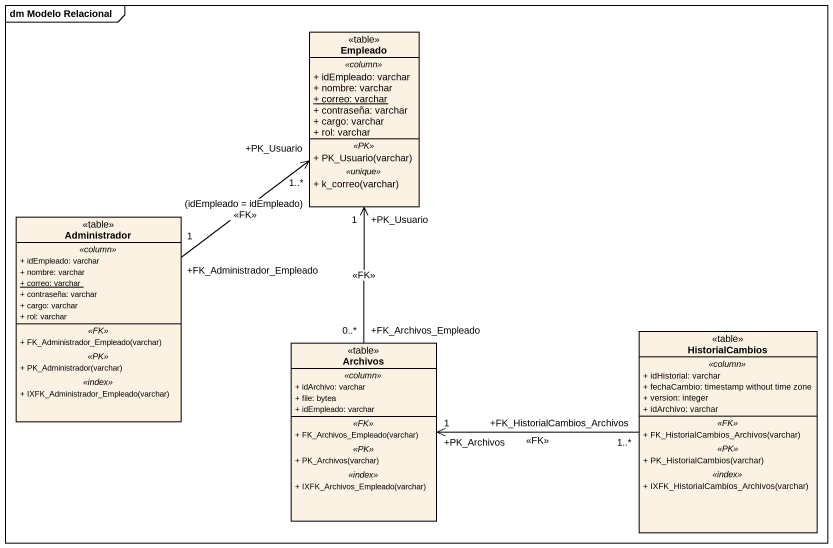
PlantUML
@startuml
mainframe dm Modelo Relacional
hide circle
hide empty members
skinparam classAttributeIconSize 0
class Empleado <<table>> {
  .. <<column>> ..
  + idEmpleado: varchar
  + nombre: varchar
  {static} + correo: varchar
  + contraseña: varchar
  + cargo: varchar
  + rol: varchar
  .. <<PK>> ..
  + PK_Usuario(varchar)
  .. <<unique>> ..
  + k_correo(varchar)
}
class Administrador <<table>> {
  .. <<column>> ..
  + idEmpleado: varchar
  + nombre: varchar
  {static} + correo: varchar
  + contraseña: varchar
  + cargo: varchar
  + rol: varchar
  .. <<FK>> ..
  + FK_Administrador_Empleado(varchar)
  .. <<PK>> ..
  + PK_Administrador(varchar)
  .. <<index>> ..
  + IXFK_Administrador_Empleado(varchar)
}
class Archivos <<table>> {
  .. <<column>> ..
  + idArchivo: varchar
  + file: bytea
  + idEmpleado: varchar
  .. <<FK>> ..
  + FK_Archivos_Empleado(varchar)
  .. <<PK>> ..
  + PK_Archivos(varchar)
  .. <<index>> ..
  + IXFK_Archivos_Empleado(varchar)
}
class HistorialCambios <<table>> {
  .. <<column>> ..
  + idHistorial: varchar
  + fechaCambio: timestamp without time zone
  + version: integer
  + idArchivo: varchar
  .. <<FK>> ..
  + FK_HistorialCambios_Archivos(varchar)
  .. <<PK>> ..
  + PK_HistorialCambios(varchar)
  .. <<index>> ..
  + IXFK_HistorialCambios_Archivos(varchar)
}
Administrador "+FK_Administrador_Empleado\n1" -up-> "+PK_Usuario\n1..*" Empleado : (idEmpleado = idEmpleado)\n<<FK>>
Archivos "+FK_Archivos_Empleado\n0..*" -up-> "+PK_Usuario\n1" Empleado : <<FK>>
HistorialCambios "+FK_HistorialCambios_Archivos\n1..*" -left-> "+PK_Archivos\n1" Archivos : <<FK>>
@enduml
